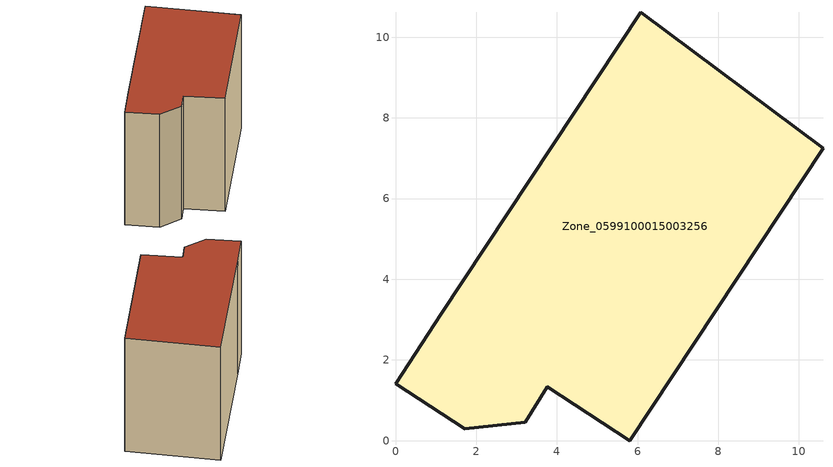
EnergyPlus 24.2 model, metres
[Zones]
Zone_0599100015003256
 floor ground (C_G): 3.21,0.45 1.71,0.29 0,1.41 1.13,3.15 6.07,10.62 10.6,7.25 5.8,0 3.76,1.34 z0.83
 wall outside (C_F): 1.13,3.15 0,1.41 1.71,0.29 3.21,0.45 3.76,1.34 5.8,0 10.6,7.25 6.07,10.62 1.13,3.15 z0.83:8.68
 roof outside (C_R): 10.6,7.25 6.07,10.62 1.13,3.15 0,1.41 1.71,0.29 3.21,0.45 3.76,1.34 5.8,0 z8.68
[BUILDING]
Pand.0599100015003256: North Axis=0; Terrain=City; Loads Convergence Tolerance Value=0.04; Temperature Convergence Tolerance Value=0.4; Solar Distribution=FullExterior; Maximum Number of Warmup Days=25; Minimum Number of Warmup Days=1
[Site:Location]
Rotterdam.The.Hague.AP_ZH_NLD Design_Conditions: Latitude=51.96; Longitude=4.45; Time Zone=1; Elevation=-4.5
[SITE:GROUNDTEMPERATURE:BUILDINGSURFACE]
18, 18, 18, 18, 18, 18, 18, 18, 18, 18, 18, 18
[MATERIAL] Thermal Absorptance=0.9; Solar Absorptance=0.7; Visible Absorptance=0.7
Name | Roughness | Thickness | Conductivity | Density | Specific Heat
G.TI.1965-1974 | MediumSmooth | 0.15 | 0.882353 | 540 | 1210
F.TI.1965-1974 | Rough | 0.3 | 0.697674 | 1920 | 840
R.TI.1965-1974 | MediumRough | 0.2 | 0.232558 | 1500 | 1000
[CONSTRUCTION]
C_G: G.TI.1965-1974
C_F: F.TI.1965-1974
C_R: R.TI.1965-1974
[ZONE]
Zone_0599100015003256: Type=1; Multiplier=1; Ceiling Height=Autocalculate; Volume=Autocalculate; Floor Area=autocalculate; Part of Total Floor Area=Yes
[ZONEINFILTRATION:DESIGNFLOWRATE]
Infil_Zone_0599100015003256: Zone or ZoneList or Space or SpaceList=Zone_0599100015003256; Schedule=AlwaysOn; Design Flow Rate Calculation Method=Flow/Area; Flow Rate per Floor Area=0.003; Constant Term Coefficient=1; Temperature Term Coefficient=0; Velocity Term Coefficient=0; Velocity Squared Term Coefficient=0
[HVACTEMPLATE:ZONE:IDEALLOADSAIRSYSTEM]
Zone_0599100015003256: Maximum Heating Supply Air Temperature=50; Minimum Cooling Supply Air Temperature=13; Maximum Heating Supply Air Humidity Ratio=0.0156; Minimum Cooling Supply Air Humidity Ratio=0.0077; Heating Limit=NoLimit; Cooling Limit=NoLimit; Dehumidification Control Type=ConstantSensibleHeatRatio; Cooling Sensible Heat Ratio=0.7; Dehumidification Setpoint=60; Humidification Control Type=None; Humidification Setpoint=30; Outdoor Air Method=None; Outdoor Air Flow Rate per Person=0.00944; Outdoor Air Flow Rate per Zone Floor Area=0; Outdoor Air Flow Rate per Zone=0; Demand Controlled Ventilation Type=None; Outdoor Air Economizer Type=NoEconomizer; Heat Recovery Type=None; Sensible Heat Recovery Effectiveness=0.7; Latent Heat Recovery Effectiveness=0.65
[ZONECONTROL:THERMOSTAT]
ThermostatControl_Zone_0599100015003256: Zone or ZoneList=Zone_0599100015003256; Control Type Schedule=DualSetpointControlType; Control 1=Thermostat_Zone_0599100015003256; Temperature Difference Between Cutout And Setpoint=0
[THERMOSTATSETPOINT:DUALSETPOINT]
Thermostat_Zone_0599100015003256: Heating Setpoint Temperature Schedule=HeatingSetpoint_Zone_0599100015003256; Cooling Setpoint Temperature Schedule=CoolingSetpoint_Zone_0599100015003256
[SCHEDULE:COMPACT]
HeatingSetpoint_Zone_0599100015003256: Through: 12/31, For: AllDays, Until: 24:00, 21
CoolingSetpoint_Zone_0599100015003256: Through: 12/31, For: AllDays, Until: 24:00, 24
DualSetpointControlType: Through: 12/31, For: AllDays, Until: 24:00, 4
AlwaysOn: Through: 12/31, For: AllDays, Until: 24:00, 1
